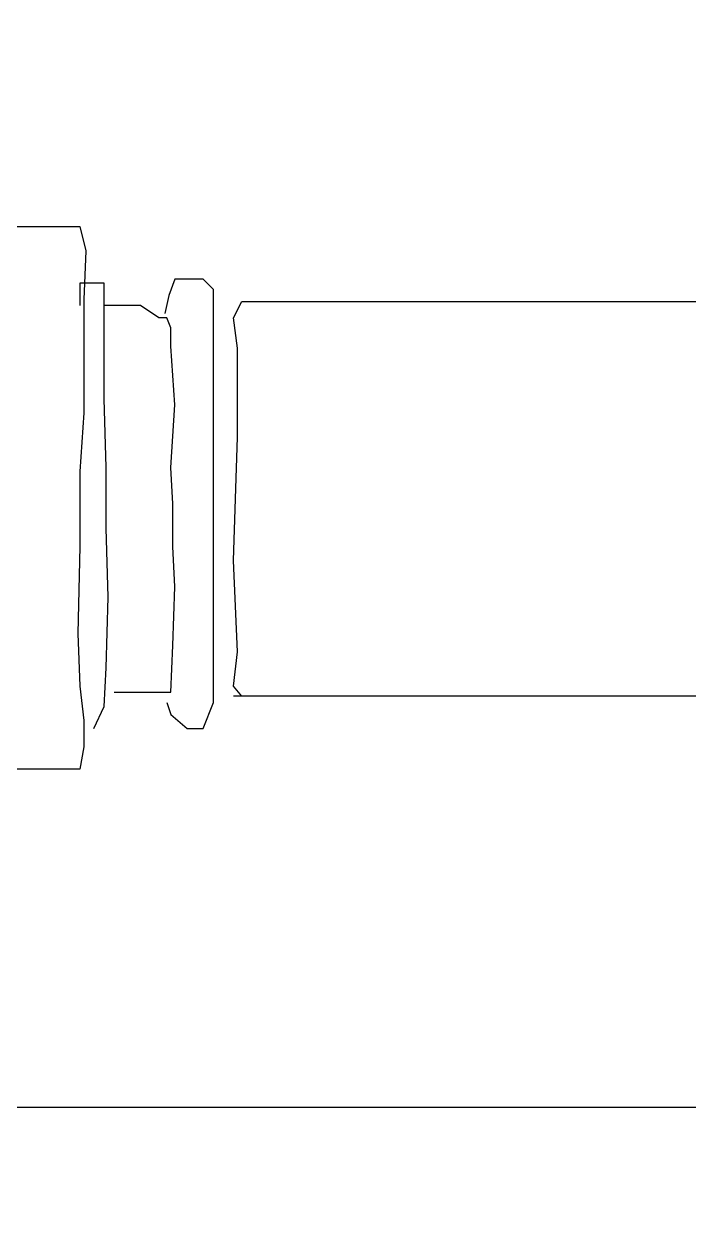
# Model space of a CAD drawing. Extents: x 731154 to 731744, y 4379381 to 4380408.
# Drawn here: x 731185.58 to 731188.87, y 4380247.51 to 4380253.49 of the extents above; entities that cross this region are included whole.
import ezdxf

# ---------------------------------------------------------------- set-up
doc = ezdxf.new("R2010")
doc.units = 0
doc.layers.get('0').update_dxf_attribs({"linetype": 'CONTINUOUS'})

msp = doc.modelspace()

# ---------------------------------------------------------------- linework, layer by layer
at = {"color": 0, "linetype": 'CONTINUOUS'}
for p, q in [((731185.5, 4380252.49), (731185.66, 4380252.49)), ((731185.5, 4380252.49), (731185.66, 4380252.49)), ((731185.66, 4380252.49), (731185.8, 4380252.49)), ((731185.66, 4380252.49), (731185.8, 4380252.49)), ((731185.8, 4380252.49), (731185.86, 4380252.49)), ((731185.8, 4380252.49), (731185.86, 4380252.49)), ((731185.86, 4380252.49), (731185.89, 4380252.37)), ((731185.86, 4380252.49), (731185.89, 4380252.37)), ((731185.89, 4380252.37), (731185.88, 4380252.13)), ((731185.89, 4380252.37), (731185.88, 4380252.13)), ((731185.89, 4380252.21), (731185.86, 4380252.21)), ((731185.86, 4380252.21), (731185.86, 4380252.15)), ((731185.89, 4380252.21), (731185.86, 4380252.21)), ((731185.86, 4380252.21), (731185.86, 4380252.15)), ((731185.93, 4380252.21), (731185.89, 4380252.21)), ((731185.93, 4380252.21), (731185.89, 4380252.21)), ((731185.98, 4380252.21), (731185.93, 4380252.21)), ((731185.98, 4380252.21), (731185.93, 4380252.21)), ((731185.98, 4380252.15), (731185.98, 4380252.21)), ((731185.98, 4380252.15), (731185.98, 4380252.21)), ((731186.33, 4380252.23), (731186.3, 4380252.15)), ((731186.33, 4380252.23), (731186.3, 4380252.15)), ((731186.39, 4380252.23), (731186.33, 4380252.23)), ((731186.39, 4380252.23), (731186.33, 4380252.23)), ((731186.47, 4380252.23), (731186.39, 4380252.23)), ((731186.47, 4380252.23), (731186.39, 4380252.23)), ((731186.52, 4380252.18), (731186.47, 4380252.23)), ((731186.52, 4380252.18), (731186.47, 4380252.23)), ((731186.52, 4380251.99), (731186.52, 4380252.18)), ((731186.52, 4380251.99), (731186.52, 4380252.18)), ((731185.86, 4380252.15), (731185.86, 4380252.1)), ((731185.86, 4380252.15), (731185.86, 4380252.1)), ((731185.88, 4380252.13), (731185.88, 4380251.88)), ((731185.88, 4380252.13), (731185.88, 4380251.88)), ((731185.98, 4380252.04), (731185.98, 4380252.15)), ((731185.98, 4380252.04), (731185.98, 4380252.15)), ((731186.3, 4380252.15), (731186.28, 4380252.06)), ((731186.3, 4380252.15), (731186.28, 4380252.06)), ((731186.62, 4380252.04), (731186.66, 4380252.12)), ((731186.62, 4380252.04), (731186.66, 4380252.12)), ((731186.66, 4380252.12), (731186.86, 4380252.12)), ((731186.66, 4380252.12), (731186.86, 4380252.12)), ((731186.86, 4380252.12), (731187.6, 4380252.12)), ((731186.86, 4380252.12), (731187.6, 4380252.12)), ((731187.6, 4380252.12), (731188.55, 4380252.12)), ((731187.6, 4380252.12), (731188.55, 4380252.12)), ((731188.55, 4380252.12), (731188.97, 4380252.12)), ((731188.55, 4380252.12), (731188.97, 4380252.12)), ((731186.02, 4380252.1), (731185.98, 4380252.1)), ((731186.02, 4380252.1), (731185.98, 4380252.1)), ((731186.09, 4380252.1), (731186.02, 4380252.1)), ((731186.09, 4380252.1), (731186.02, 4380252.1)), ((731186.16, 4380252.1), (731186.09, 4380252.1)), ((731186.16, 4380252.1), (731186.09, 4380252.1)), ((731186.25, 4380252.04), (731186.16, 4380252.1)), ((731186.25, 4380252.04), (731186.16, 4380252.1)), ((731185.98, 4380251.89), (731185.98, 4380252.04)), ((731185.98, 4380251.89), (731185.98, 4380252.04)), ((731186.29, 4380252.04), (731186.25, 4380252.04)), ((731186.29, 4380252.04), (731186.25, 4380252.04)), ((731186.31, 4380251.99), (731186.29, 4380252.04)), ((731186.31, 4380251.99), (731186.29, 4380252.04)), ((731186.64, 4380251.89), (731186.62, 4380252.04)), ((731186.64, 4380251.89), (731186.62, 4380252.04)), ((731186.31, 4380251.9), (731186.31, 4380251.99)), ((731186.31, 4380251.9), (731186.31, 4380251.99)), ((731186.52, 4380251.79), (731186.52, 4380251.99)), ((731186.52, 4380251.79), (731186.52, 4380251.99)), ((731185.88, 4380251.88), (731185.88, 4380251.57)), ((731185.88, 4380251.88), (731185.88, 4380251.57)), ((731185.98, 4380251.64), (731185.98, 4380251.89)), ((731185.98, 4380251.64), (731185.98, 4380251.89)), ((731186.33, 4380251.61), (731186.31, 4380251.9)), ((731186.33, 4380251.61), (731186.31, 4380251.9)), ((731186.64, 4380251.45), (731186.64, 4380251.89)), ((731186.64, 4380251.45), (731186.64, 4380251.89)), ((731186.52, 4380251.39), (731186.52, 4380251.79)), ((731186.52, 4380251.39), (731186.52, 4380251.79)), ((731185.99, 4380251.3), (731185.98, 4380251.64)), ((731185.99, 4380251.3), (731185.98, 4380251.64)), ((731186.31, 4380251.3), (731186.33, 4380251.61)), ((731186.31, 4380251.3), (731186.33, 4380251.61)), ((731185.88, 4380251.57), (731185.86, 4380251.28)), ((731185.88, 4380251.57), (731185.86, 4380251.28)), ((731186.62, 4380250.84), (731186.64, 4380251.45)), ((731186.62, 4380250.84), (731186.64, 4380251.45)), ((731186.52, 4380251.03), (731186.52, 4380251.39)), ((731186.52, 4380251.03), (731186.52, 4380251.39)), ((731185.86, 4380251.28), (731185.86, 4380250.91)), ((731185.86, 4380251.28), (731185.86, 4380250.91)), ((731185.99, 4380251), (731185.99, 4380251.3)), ((731185.99, 4380251), (731185.99, 4380251.3)), ((731186.32, 4380251.12), (731186.31, 4380251.3)), ((731186.32, 4380251.12), (731186.31, 4380251.3)), ((731186.32, 4380250.91), (731186.32, 4380251.12)), ((731186.32, 4380250.91), (731186.32, 4380251.12)), ((731186, 4380250.66), (731185.99, 4380251)), ((731186, 4380250.66), (731185.99, 4380251)), ((731186.52, 4380250.74), (731186.52, 4380251.03)), ((731186.52, 4380250.74), (731186.52, 4380251.03)), ((731185.86, 4380250.91), (731185.85, 4380250.48)), ((731185.86, 4380250.91), (731185.85, 4380250.48)), ((731186.33, 4380250.71), (731186.32, 4380250.91)), ((731186.33, 4380250.71), (731186.32, 4380250.91)), ((731186.64, 4380250.39), (731186.62, 4380250.84)), ((731186.64, 4380250.39), (731186.62, 4380250.84)), ((731186.52, 4380250.39), (731186.52, 4380250.74)), ((731186.52, 4380250.39), (731186.52, 4380250.74)), ((731186.32, 4380250.42), (731186.33, 4380250.71)), ((731186.32, 4380250.42), (731186.33, 4380250.71)), ((731185.99, 4380250.31), (731186, 4380250.66)), ((731185.99, 4380250.31), (731186, 4380250.66)), ((731185.85, 4380250.48), (731185.86, 4380250.22)), ((731185.85, 4380250.48), (731185.86, 4380250.22)), ((731186.31, 4380250.19), (731186.32, 4380250.42)), ((731186.31, 4380250.19), (731186.32, 4380250.42)), ((731186.52, 4380250.14), (731186.52, 4380250.39)), ((731186.52, 4380250.14), (731186.52, 4380250.39)), ((731186.62, 4380250.22), (731186.64, 4380250.39)), ((731186.62, 4380250.22), (731186.64, 4380250.39)), ((731185.98, 4380250.12), (731185.99, 4380250.31)), ((731185.98, 4380250.12), (731185.99, 4380250.31)), ((731185.86, 4380250.22), (731185.88, 4380250.05)), ((731185.86, 4380250.22), (731185.88, 4380250.05)), ((731186.66, 4380250.17), (731186.62, 4380250.22)), ((731186.66, 4380250.17), (731186.62, 4380250.22)), ((731186.03, 4380250.19), (731186.11, 4380250.19)), ((731186.03, 4380250.19), (731186.11, 4380250.19)), ((731186.11, 4380250.19), (731186.21, 4380250.19)), ((731186.11, 4380250.19), (731186.21, 4380250.19)), ((731186.21, 4380250.19), (731186.26, 4380250.19)), ((731186.21, 4380250.19), (731186.26, 4380250.19)), ((731186.26, 4380250.19), (731186.31, 4380250.19)), ((731186.26, 4380250.19), (731186.31, 4380250.19)), ((731186.67, 4380250.17), (731186.62, 4380250.17)), ((731186.67, 4380250.17), (731186.62, 4380250.17)), ((731186.71, 4380250.17), (731186.66, 4380250.17)), ((731186.71, 4380250.17), (731186.66, 4380250.17)), ((731186.78, 4380250.17), (731186.67, 4380250.17)), ((731186.78, 4380250.17), (731186.67, 4380250.17)), ((731186.96, 4380250.17), (731186.78, 4380250.17)), ((731186.96, 4380250.17), (731186.78, 4380250.17)), ((731187.24, 4380250.17), (731186.96, 4380250.17)), ((731187.24, 4380250.17), (731186.96, 4380250.17)), ((731187.78, 4380250.17), (731187.24, 4380250.17)), ((731187.78, 4380250.17), (731187.24, 4380250.17)), ((731188.14, 4380250.17), (731187.78, 4380250.17)), ((731188.14, 4380250.17), (731187.78, 4380250.17)), ((731188.47, 4380250.17), (731188.14, 4380250.17)), ((731188.47, 4380250.17), (731188.14, 4380250.17)), ((731188.8, 4380250.17), (731188.47, 4380250.17)), ((731188.8, 4380250.17), (731188.47, 4380250.17)), ((731188.96, 4380250.17), (731188.8, 4380250.17)), ((731188.96, 4380250.17), (731188.8, 4380250.17)), ((731185.93, 4380250.01), (731185.98, 4380250.12)), ((731185.93, 4380250.01), (731185.98, 4380250.12)), ((731186.29, 4380250.14), (731186.31, 4380250.08)), ((731186.29, 4380250.14), (731186.31, 4380250.08)), ((731186.47, 4380250.01), (731186.52, 4380250.14)), ((731186.47, 4380250.01), (731186.52, 4380250.14)), ((731185.88, 4380250.05), (731185.88, 4380249.92)), ((731185.88, 4380250.05), (731185.88, 4380249.92)), ((731186.31, 4380250.08), (731186.39, 4380250.01)), ((731186.31, 4380250.08), (731186.39, 4380250.01)), ((731186.39, 4380250.01), (731186.47, 4380250.01)), ((731186.39, 4380250.01), (731186.47, 4380250.01)), ((731185.88, 4380249.92), (731185.86, 4380249.81)), ((731185.88, 4380249.92), (731185.86, 4380249.81)), ((731185.71, 4380249.81), (731185.53, 4380249.81)), ((731185.71, 4380249.81), (731185.53, 4380249.81)), ((731185.8, 4380249.81), (731185.71, 4380249.81)), ((731185.8, 4380249.81), (731185.71, 4380249.81)), ((731185.86, 4380249.81), (731185.8, 4380249.81)), ((731185.86, 4380249.81), (731185.8, 4380249.81)), ((731185.2, 4380248.14), (731187.6, 4380248.14)), ((731185.2, 4380248.14), (731187.6, 4380248.14)), ((731187.6, 4380248.14), (731189.14, 4380248.14)), ((731187.6, 4380248.14), (731189.14, 4380248.14))]:
    msp.add_line(p, q, dxfattribs=at)

# ---------------------------------------------------------------- meshes
mesh = msp.add_polyface(dxfattribs=at)
corners = [(731154.5, 4379381), (731154.5, 4379381), (731154.5, 4379571.9618), (731462.5, 4379381), (731154.5, 4379746.4935), (731744, 4379381), (731154.5, 4380407.5), (731744, 4380042.0065), (731744, 4380407.5)]
mesh.append_faces([[corners[k] for k in face] for face in [(0, 1, 3, 2), (2, 3, 5, 4), (4, 5, 7, 6), (6, 7, 8, 8)]], dxfattribs={"vtx0": -1, "vtx2": -1, "color": 0})
mesh = msp.add_polyface(dxfattribs=at)
corners = [(731164.5, 4380221), (731164.5, 4380221), (731164.5, 4380395.2713), (731445.58, 4380221), (731164.5, 4380401.5), (731445.58, 4380227.2287), (731445.58, 4380401.5)]
mesh.append_faces([[corners[k] for k in face] for face in [(0, 1, 3, 2), (2, 3, 5, 4), (4, 5, 6, 6)]], dxfattribs={"vtx0": -1, "vtx2": -1, "color": 0})

doc.saveas('drawing.dxf')
